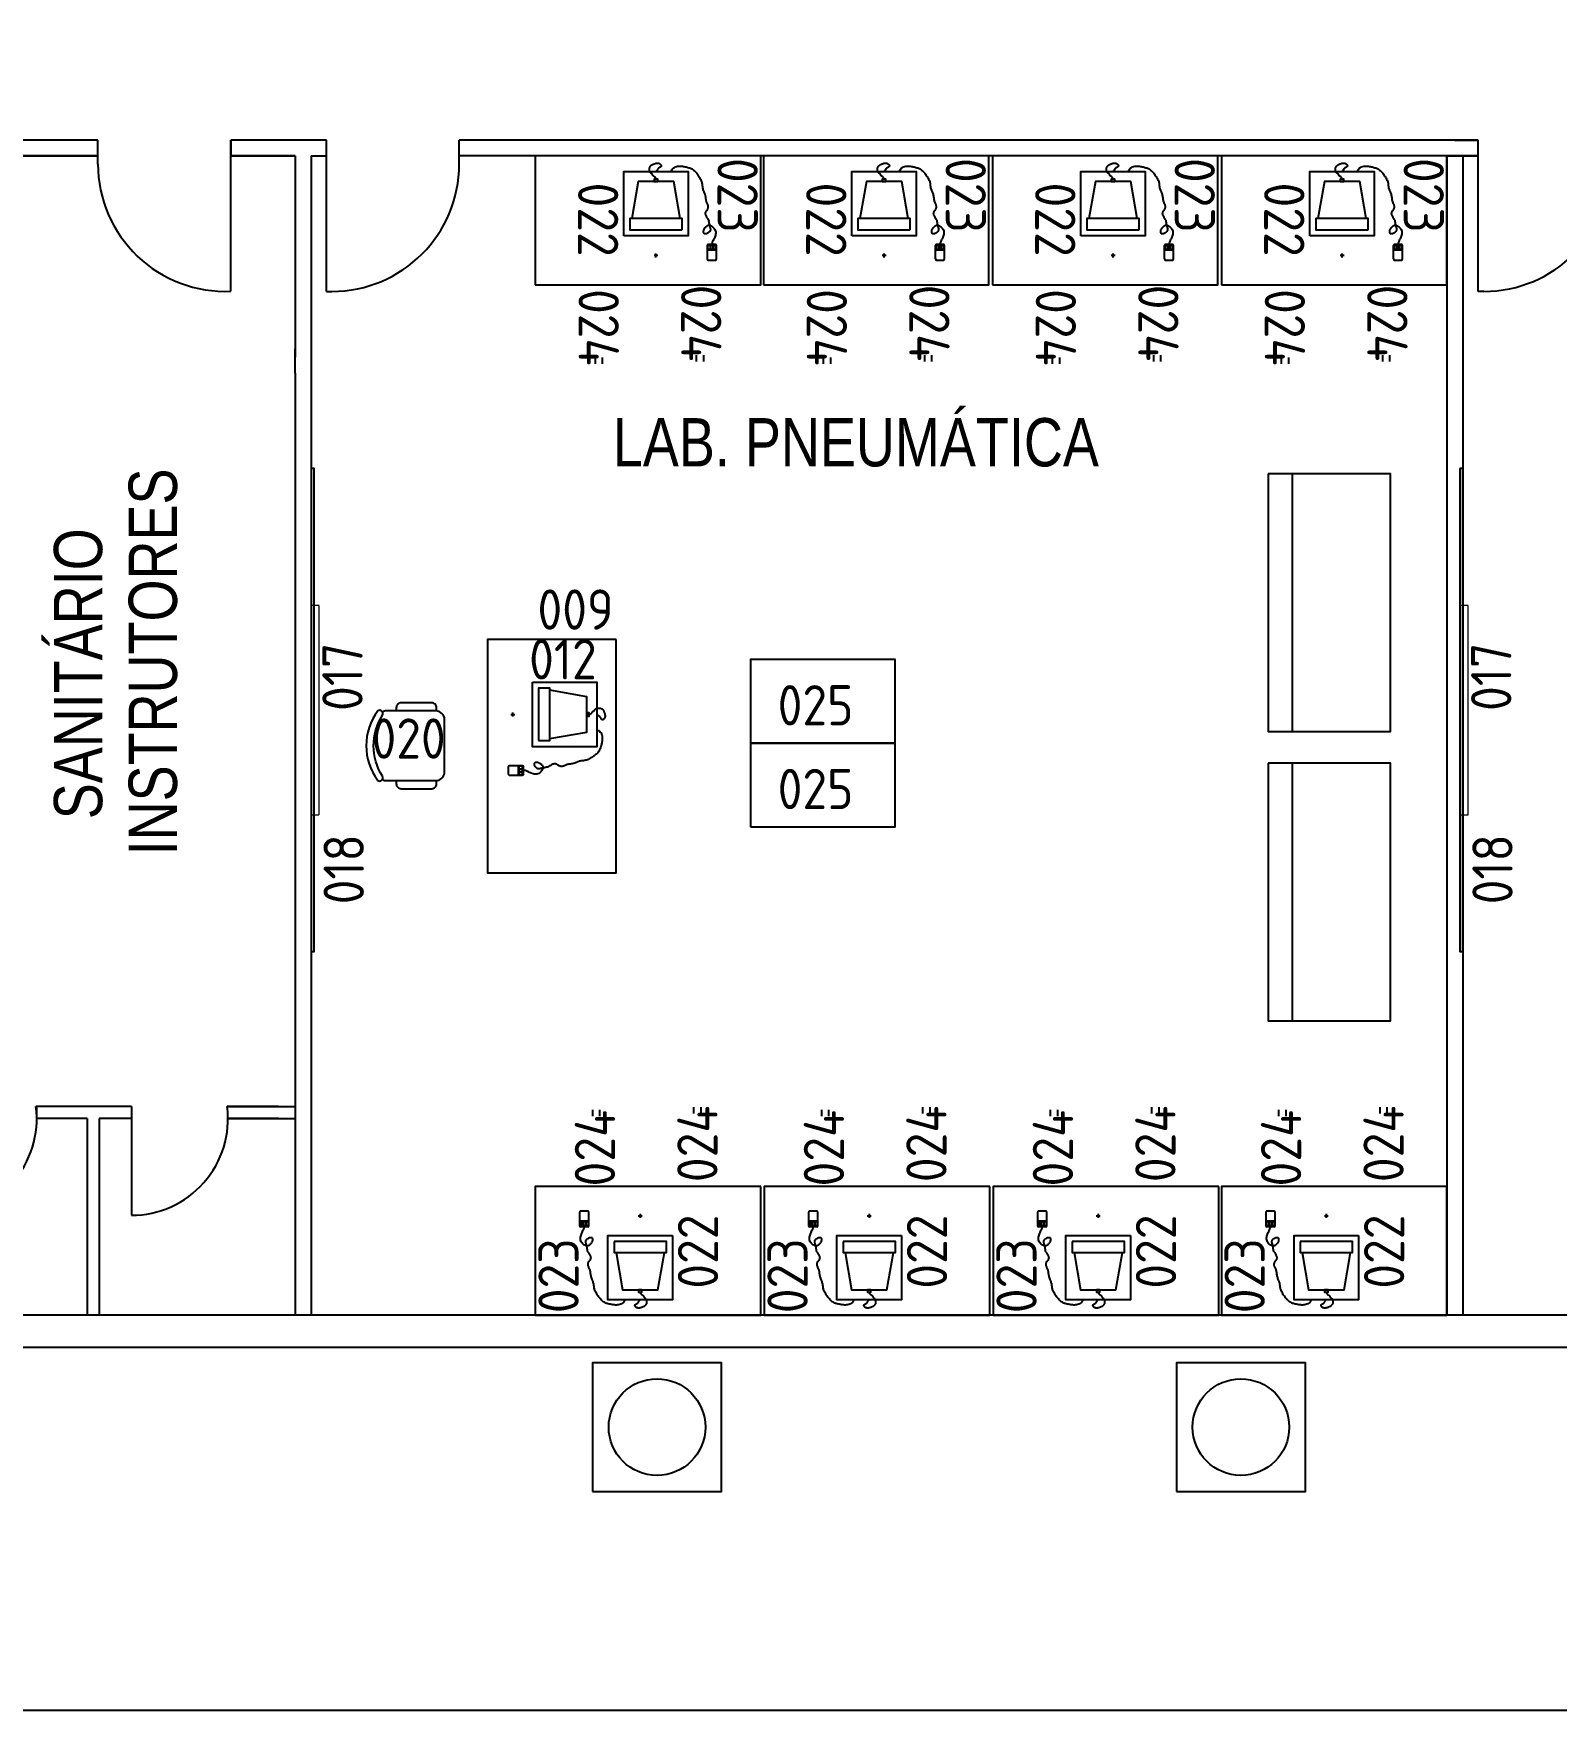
# Model space of a CAD drawing. Header units: millimetres. Extents: x 18768 to 1484868, y -11027 to 520152.
# Drawn here: x 86557 to 96011, y 482623 to 493038 of the extents above; entities that cross this region are included whole.
import ezdxf
from ezdxf.enums import TextEntityAlignment as Align

# ---------------------------------------------------------------- set-up
doc = ezdxf.new("R2010")
doc.units = ezdxf.units.MM
doc.linetypes.add('HIDDEN', pattern=[0.375, 0.25, -0.125])
for name, color, linetype in [('L025-CONTORNO', 7, 'Continuous'), ('L025-IMPLANTAÇÃO', 1, 'Continuous'), ('L025-TEXTO', 7, 'Continuous'), ('L035-ARRANJO-ADQUIRIR', 102, 'Continuous'), ('L035-ARRANJO-EXISTENTE', 180, 'Continuous'), ('L035-TEXTO', 40, 'Continuous'), ('PAREDES', 7, 'Continuous')]:
    doc.layers.add(name, color=color, linetype=linetype)
doc.layers.add('L035-DEMOLIÇÃO', color=40, linetype='Continuous', plot=False)
doc.styles.add('ISO-CP--25', font='isocp.shx', dxfattribs={"height": 250})
doc.styles.get("Standard").update_dxf_attribs({"font": 'arial.ttf'})

# ---------------------------------------------------------------- blocks, each defined once
blk = doc.blocks.new('BL_SENAI_id9300159197')
at = {"layer": 'L025-CONTORNO', "color": 0, "linetype": 'HIDDEN', "lineweight": 9}
blk.add_lwpolyline([(-650, -50), (650, -50), (650, 0), (-650, 0)], close=True, dxfattribs=at)
at = {"layer": 'L025-TEXTO', "lineweight": 9, "style": 'ISO-CP--25'}
blk.add_attdef('rmp_mt_codmaterial', (15, 15), '', height=40, dxfattribs=at)
at = {"layer": 'L025-TEXTO', "lineweight": 9, "style": 'ISO-CP--25', "flags": 1}
for tag in ['rmp_mt_nomeunid', 'rmp_mt_potencia', 'rmp_mt_cod']:
    blk.add_attdef(tag, (15, 15), '', height=40, dxfattribs=at)
blk = doc.blocks.new('BL_SENAI_id9320290690')
at = {"layer": 'L025-CONTORNO', "color": 0}
blk.add_lwpolyline([(-3131, 134), (-131, 134), (-131, 152), (-3131, 152)], close=True, dxfattribs=at)
at = {"layer": 'L025-TEXTO', "style": 'ISO-CP--25'}
blk.add_attdef('rmp_mt_codmaterial', (15, 15), '', height=40, dxfattribs=at)
at = {"layer": 'L025-TEXTO', "style": 'ISO-CP--25', "flags": 1}
for tag in ['rmp_mt_nomeunid', 'rmp_mt_potencia', 'rmp_mt_cod']:
    blk.add_attdef(tag, (15, 15), '', height=40, dxfattribs=at)
blk = doc.blocks.new('BL_SENAI_id9370710520')
at = {"layer": 'L035-ARRANJO-ADQUIRIR', "color": 0}
for p, q in [((499, 247), (499, 164)), ((499, 221), (557, 221)), ((499, 220), (557, 220)), ((502, 247), (502, 224)), ((519, 247), (502, 247)), ((502, 224), (519, 224)), ((550, 253), (506, 253)), ((519, 224), (519, 247)), ((520, 247), (520, 224)), ((536, 247), (520, 247)), ((520, 224), (536, 224)), ((536, 224), (536, 247)), ((538, 247), (538, 224)), ((554, 247), (538, 247)), ((538, 224), (554, 224)), ((554, 224), (554, 247)), ((557, 164), (557, 247)), ((193, 186), (169, 186)), ((181, 174), (181, 198)), ((506, 157), (550, 157))]:
    blk.add_line(p, q, dxfattribs=at)
for points in [[(181, 660), (180, 665), (178, 669), (175, 672), (173, 675), (170, 677), (168, 678), (165, 679), (163, 681), (162, 682), (161, 683), (160, 685), (160, 686), (159, 688), (159, 689), (159, 690), (158, 691), (157, 692), (156, 693), (154, 694), (152, 695), (151, 696), (149, 697), (147, 699), (146, 701), (144, 703), (143, 706), (142, 709), (141, 712), (141, 716), (141, 719), (141, 723), (141, 726), (141, 729), (142, 732), (143, 735), (145, 737), (146, 740), (148, 742), (150, 744), (152, 746), (154, 747), (156, 749), (159, 750), (161, 751), (163, 752), (166, 753), (168, 754), (170, 755), (172, 755), (174, 756), (176, 757), (178, 757), (180, 758), (181, 758), (183, 758), (185, 759), (186, 759), (188, 759), (190, 759), (191, 759), (193, 759), (195, 759), (196, 758), (198, 758), (200, 757), (202, 757), (203, 756), (205, 755), (206, 754), (208, 753), (209, 751), (210, 750), (211, 749), (212, 748), (213, 746), (214, 745), (214, 744), (214, 743), (214, 742), (214, 741), (213, 739), (212, 738), (211, 737), (210, 737), (209, 736), (208, 735), (206, 734), (205, 733), (204, 732), (202, 732), (201, 731), (199, 730), (198, 729), (196, 728), (195, 727), (194, 726), (193, 724), (192, 723), (191, 721), (190, 719), (189, 716), (187, 714), (184, 711), (181, 708)], [(276, 708), (280, 717), (284, 724), (290, 729), (296, 733), (302, 736), (308, 738), (315, 740), (321, 740), (327, 741), (334, 741), (340, 740), (345, 740), (351, 739), (357, 738), (362, 737), (368, 736), (374, 735), (379, 733), (385, 731), (390, 730), (395, 728), (400, 725), (405, 723), (410, 720), (414, 716), (418, 713), (422, 709), (426, 705), (430, 700), (434, 696), (437, 691), (441, 686), (444, 681), (448, 676), (451, 670), (454, 665), (457, 659), (460, 654), (462, 649), (464, 644), (465, 639), (466, 634), (467, 629), (467, 624), (468, 619), (469, 614), (469, 610), (470, 605), (472, 600), (473, 595), (475, 590), (477, 586), (479, 581), (481, 575), (483, 570), (485, 565), (486, 560), (487, 554), (488, 549), (489, 544), (489, 538), (490, 533), (491, 528), (492, 524), (493, 519), (495, 515), (497, 511), (499, 507), (500, 504), (502, 500), (503, 497), (504, 494), (504, 490), (504, 487), (504, 484), (503, 480), (502, 477), (501, 474), (499, 471), (498, 469), (496, 466), (494, 464), (492, 461), (490, 459), (489, 456), (488, 454), (487, 451), (486, 448), (487, 445), (487, 441), (488, 438), (490, 434), (492, 431), (493, 427), (495, 424), (497, 420), (499, 417), (501, 415), (503, 412), (505, 410), (506, 408), (507, 406), (508, 405), (509, 404), (509, 404), (509, 403), (509, 403), (509, 403), (508, 403), (508, 402), (508, 401), (508, 398), (509, 395), (510, 391), (510, 387), (511, 382), (513, 377), (514, 372), (515, 366), (516, 362), (517, 357), (518, 354), (519, 350), (519, 347), (519, 344), (518, 341), (517, 338), (515, 335), (513, 333), (510, 330), (506, 327), (502, 325), (499, 323), (495, 321), (491, 320), (488, 320), (485, 320), (482, 321), (480, 322), (479, 324), (478, 326), (477, 329), (477, 332), (477, 334), (477, 337), (478, 341), (478, 344), (480, 347), (481, 350), (483, 353), (485, 356), (487, 359), (490, 362), (493, 365), (496, 368), (499, 370), (502, 372), (506, 373), (510, 373), (515, 372), (520, 371), (525, 369), (530, 366), (535, 362), (539, 358), (543, 353), (547, 348), (549, 342), (551, 336), (552, 330), (552, 324), (551, 318), (550, 312), (548, 306), (546, 300), (544, 294), (541, 289), (538, 284), (536, 278), (533, 273), (531, 268), (529, 262), (528, 256), (528, 253)], [(331, 415), (291, 645), (71, 645), (31, 415)]]:
    blk.add_lwpolyline(points, dxfattribs=at)
for points in [[(-19, 308), (-19, 708), (381, 708), (381, 308)], [(170, 645), (192, 645), (192, 660), (170, 660)], [(343, 345), (343, 415), (18, 415), (18, 345)]]:
    blk.add_lwpolyline(points, close=True, dxfattribs=at)
for centre, start, end in [((506, 247), 90, 180), ((550, 247), 0, 90), ((506, 164), 180, 270), ((550, 164), 270, 0)]:
    blk.add_arc(centre, 6.72, start, end, dxfattribs=at)
at = {"layer": 'L025-TEXTO', "style": 'ISO-CP--25'}
blk.add_attdef('rmp_mt_codmaterial', (15, 15), '', height=40, dxfattribs=at)
at = {"layer": 'L025-TEXTO', "style": 'ISO-CP--25', "flags": 1}
for tag in ['rmp_mt_nomeunid', 'rmp_mt_potencia', 'rmp_mt_cod']:
    blk.add_attdef(tag, (15, 15), '', height=40, dxfattribs=at)
blk = doc.blocks.new('BL_SENAI_id9320221140')
at = {"layer": 'L025-CONTORNO', "color": 0}
blk.add_lwpolyline([(570, -612), (570, 788), (-230, 788), (-230, -612)], close=True, dxfattribs=at)
at = {"layer": 'L025-TEXTO', "style": 'ISO-CP--25'}
blk.add_attdef('rmp_mt_codmaterial', (15, 15), '', height=40, dxfattribs=at)
at = {"layer": 'L025-TEXTO', "style": 'ISO-CP--25', "flags": 1}
for tag in ['rmp_mt_nomeunid', 'rmp_mt_potencia', 'rmp_mt_cod']:
    blk.add_attdef(tag, (15, 15), '', height=40, dxfattribs=at)
blk = doc.blocks.new('BL_SENAI_id9320210390')
at = {"layer": 'L035-ARRANJO-ADQUIRIR', "color": 0}
for p, q in [((154, -168), (154, -207)), ((199, -168), (199, -207))]:
    blk.add_line(p, q, dxfattribs=at)
at = {"layer": 'L025-TEXTO', "style": 'ISO-CP--25'}
blk.add_attdef('RMP_MT_NOMEUNID', (8, 8), '', height=250, dxfattribs=at)
at = {"layer": 'L025-TEXTO', "style": 'ISO-CP--25', "flags": 1}
for tag in ['RMP_MT_COD', 'RMP_MT_CODMATERIAL', 'RMP_MT_POTENCIA']:
    blk.add_attdef(tag, (8, 8), '', height=250, dxfattribs=at)
blk = doc.blocks.new('BL_SENAI_id9320210400')
at = {"layer": 'L035-ARRANJO-ADQUIRIR', "color": 0}
for points in [[(-690, 550, -0.290756), (-310, 550, 0.829608), (-284, 579, 0.333333), (-716, 579, 0.829608), (-690, 550)], [(-710, 550, 0.129448), (-717, 523), (-717, 219, 0.414214), (-663, 164), (-338, 164, 0.414214), (-284, 219), (-284, 525, 0.120944), (-290, 550)], [(-717, 464), (-737, 464, 0.414214), (-767, 434), (-767, 244, 0.414214), (-737, 214), (-717, 214)], [(-284, 214), (-264, 214, 0.414214), (-234, 244), (-234, 434, 0.414214), (-264, 464), (-284, 464)]]:
    blk.add_lwpolyline(points, format="xyb", dxfattribs=at)
at = {"layer": 'L025-TEXTO', "style": 'ISO-CP--25'}
blk.add_attdef('rmp_mt_codmaterial', (15, 15), '', height=40, dxfattribs=at)
at = {"layer": 'L025-TEXTO', "style": 'ISO-CP--25', "flags": 1}
for tag in ['rmp_mt_nomeunid', 'rmp_mt_potencia', 'rmp_mt_cod']:
    blk.add_attdef(tag, (15, 15), '', height=40, dxfattribs=at)
blk = doc.blocks.new('BL_SENAI_id9370710510')
at = {"layer": 'L035-ARRANJO-ADQUIRIR', "color": 0}
for p, q in [((185, 107), (161, 107)), ((173, 95), (173, 119)), ((491, 168), (491, 85)), ((491, 142), (549, 142)), ((491, 141), (549, 141)), ((495, 168), (495, 145)), ((511, 168), (495, 168)), ((495, 145), (511, 145)), ((542, 174), (498, 174)), ((511, 145), (511, 168)), ((529, 168), (512, 168)), ((512, 168), (512, 145)), ((512, 145), (529, 145)), ((529, 145), (529, 168)), ((530, 168), (530, 145)), ((546, 168), (530, 168)), ((530, 145), (546, 145)), ((546, 145), (546, 168)), ((549, 85), (549, 168)), ((498, 78), (542, 78))]:
    blk.add_line(p, q, dxfattribs=at)
for points in [[(-27, 229), (-27, 629), (373, 629), (373, 229)], [(162, 566), (184, 566), (184, 581), (162, 581)], [(335, 266), (335, 336), (10, 336), (10, 266)]]:
    blk.add_lwpolyline(points, close=True, dxfattribs=at)
for points in [[(173, 581), (172, 586), (170, 590), (168, 593), (165, 596), (162, 598), (160, 599), (158, 600), (156, 602), (154, 603), (153, 604), (152, 606), (152, 607), (152, 609), (151, 610), (151, 611), (150, 612), (149, 613), (148, 614), (146, 615), (145, 616), (143, 617), (141, 618), (139, 620), (138, 622), (136, 624), (135, 627), (134, 630), (133, 633), (133, 637), (133, 640), (133, 644), (133, 647), (134, 650), (134, 653), (135, 656), (137, 658), (138, 661), (140, 663), (142, 665), (144, 667), (146, 668), (148, 670), (151, 671), (153, 672), (156, 673), (158, 674), (160, 675), (162, 676), (164, 676), (166, 677), (168, 678), (170, 678), (172, 679), (174, 679), (175, 679), (177, 680), (179, 680), (180, 680), (182, 680), (183, 680), (185, 680), (187, 680), (189, 679), (190, 679), (192, 678), (194, 678), (195, 677), (197, 676), (199, 675), (200, 674), (201, 672), (203, 671), (204, 670), (205, 669), (205, 667), (206, 666), (206, 665), (206, 664), (206, 663), (206, 662), (205, 660), (205, 659), (204, 658), (203, 658), (201, 657), (200, 656), (199, 655), (197, 654), (196, 653), (194, 653), (193, 652), (191, 651), (190, 650), (189, 649), (187, 648), (186, 647), (185, 645), (184, 644), (183, 642), (182, 640), (181, 637), (179, 635), (176, 632), (173, 629)], [(268, 629), (272, 638), (277, 645), (282, 650), (288, 655), (294, 657), (300, 659), (307, 661), (313, 661), (320, 662), (326, 662), (332, 661), (338, 661), (343, 660), (349, 659), (355, 658), (360, 657), (366, 656), (371, 654), (377, 652), (382, 651), (387, 649), (392, 646), (397, 644), (402, 641), (406, 637), (411, 634), (415, 630), (419, 626), (422, 621), (426, 617), (430, 612), (433, 607), (437, 602), (440, 597), (443, 591), (447, 586), (449, 580), (452, 575), (454, 570), (456, 565), (457, 560), (458, 555), (459, 550), (460, 545), (460, 540), (461, 535), (461, 531), (462, 526), (464, 521), (466, 516), (467, 511), (470, 507), (472, 502), (474, 496), (475, 491), (477, 486), (478, 481), (479, 475), (480, 470), (481, 465), (481, 459), (482, 454), (483, 449), (484, 445), (486, 440), (487, 436), (489, 432), (491, 428), (492, 425), (494, 421), (495, 418), (496, 415), (496, 411), (496, 408), (496, 405), (495, 402), (494, 398), (493, 395), (492, 393), (490, 390), (488, 387), (486, 385), (484, 382), (482, 380), (481, 377), (480, 375), (479, 372), (479, 369), (479, 366), (479, 362), (481, 359), (482, 355), (484, 352), (486, 348), (488, 345), (490, 342), (492, 338), (493, 336), (495, 333), (497, 331), (498, 329), (499, 327), (500, 326), (501, 325), (501, 325), (501, 324), (501, 324), (501, 324), (501, 324), (500, 323), (500, 322), (501, 319), (501, 316), (502, 312), (503, 308), (504, 303), (505, 298), (506, 293), (507, 287), (508, 283), (509, 278), (510, 275), (511, 271), (511, 268), (511, 265), (510, 262), (509, 259), (507, 257), (505, 254), (502, 251), (498, 248), (495, 246), (491, 244), (487, 242), (483, 241), (480, 241), (477, 241), (475, 242), (473, 243), (471, 245), (470, 247), (469, 250), (469, 253), (469, 256), (469, 259), (470, 262), (471, 265), (472, 268), (473, 271), (475, 274), (477, 277), (479, 280), (482, 283), (485, 286), (488, 289), (491, 291), (495, 293), (498, 294), (503, 294), (507, 293), (512, 292), (517, 290), (522, 287), (527, 283), (531, 279), (536, 274), (539, 269), (542, 263), (543, 257), (544, 251), (544, 245), (543, 239), (542, 233), (540, 227), (538, 221), (536, 216), (533, 210), (530, 205), (528, 199), (525, 194), (523, 189), (521, 183), (520, 177), (520, 174)], [(323, 336), (283, 566), (63, 566), (23, 336)]]:
    blk.add_lwpolyline(points, dxfattribs=at)
for centre, start, end in [((498, 168), 90, 180), ((542, 168), 0, 90), ((498, 85), 180, 270), ((542, 85), 270, 0)]:
    blk.add_arc(centre, 6.72, start, end, dxfattribs=at)
at = {"layer": 'L025-TEXTO', "style": 'ISO-CP--25'}
blk.add_attdef('rmp_mt_codmaterial', (15, 15), '', height=40, dxfattribs=at)
at = {"layer": 'L025-TEXTO', "style": 'ISO-CP--25', "flags": 1}
for tag in ['rmp_mt_nomeunid', 'rmp_mt_potencia', 'rmp_mt_cod']:
    blk.add_attdef(tag, (15, 15), '', height=40, dxfattribs=at)
blk = doc.blocks.new('BL_SENAI_id9320220810')
at = {"layer": 'L025-CONTORNO', "color": 0}
blk.add_lwpolyline([(-688, 238), (112, 238), (112, 1688), (-688, 1688)], close=True, dxfattribs=at)
at = {"layer": 'L025-TEXTO', "style": 'ISO-CP--25'}
blk.add_attdef('rmp_mt_codmaterial', (15, 15), '', height=40, dxfattribs=at)
at = {"layer": 'L025-TEXTO', "style": 'ISO-CP--25', "flags": 1}
for tag in ['rmp_mt_nomeunid', 'rmp_mt_potencia', 'rmp_mt_cod']:
    blk.add_attdef(tag, (15, 15), '', height=40, dxfattribs=at)
blk = doc.blocks.new('BL_SENAI_id9320230440')
at = {"layer": 'L035-ARRANJO-ADQUIRIR', "color": 0}
blk.add_lwpolyline([(0, 520), (-900, 520), (-900, 0), (0, 0)], close=True, dxfattribs=at)
at = {"layer": 'L025-TEXTO', "style": 'ISO-CP--25'}
blk.add_attdef('rmp_mt_codmaterial', (15, 15), '', height=40, dxfattribs=at)
at = {"layer": 'L025-TEXTO', "style": 'ISO-CP--25', "flags": 1}
for tag in ['rmp_mt_nomeunid', 'rmp_mt_potencia', 'rmp_mt_cod']:
    blk.add_attdef(tag, (15, 15), '', height=40, dxfattribs=at)

msp = doc.modelspace()

# ---------------------------------------------------------------- linework, layer by layer
at = {"layer": 'DEFPOINTS'}
for p, q in [((87782.038, 492376.757), (87782.038, 492277.757)), ((88374.579, 492376.757), (87782.038, 492376.757)), ((89199.579, 492226.757), (89199.579, 492376.757)), ((95380.615, 492376.757), (95525.594, 492376.757)), ((87782.038, 492277.757), (88182.038, 492277.757)), ((88281.038, 492277.757), (88374.579, 492277.757)), ((95331.327, 492277.757), (95525.594, 492277.757)), ((88374.579, 491436.757), (88409.579, 491436.757)), ((95560.594, 491436.757), (95525.594, 491436.757)), ((88181.194, 490929.511), (88181.194, 491079.511)), ((87759.499, 486373.696), (88182.038, 486373.696)), ((87764.205, 486298.696), (88182.038, 486298.696))]:
    msp.add_line(p, q, dxfattribs=at)
at = {"layer": 'L025-IMPLANTAÇÃO', "linetype": 'Continuous'}
msp.add_line((84831.731, 492277.757), (86957.038, 492277.757), dxfattribs=at)
at = {"layer": 'L035-ARRANJO-ADQUIRIR'}
for points in [[(90027.426, 483982.806), (90827.426, 483982.806), (90827.426, 484782.806), (90027.426, 484782.806)], [(93652.209, 483982.806), (94452.209, 483982.806), (94452.209, 484782.806), (93652.209, 484782.806)]]:
    msp.add_lwpolyline(points, close=True, dxfattribs=at)
for centre in [(90427.426, 484382.806), (94052.209, 484382.806)]:
    msp.add_circle(centre, 300, dxfattribs=at)
at = {"layer": 'L035-ARRANJO-EXISTENTE'}
for p, q in [((94370.982, 490303.127), (94370.982, 488703.127)), ((94370.982, 488507.235), (94370.982, 486907.235))]:
    msp.add_line(p, q, dxfattribs=at)
for points in [[(94220.982, 490303.127), (94220.982, 488703.127), (94980.982, 488703.127), (94980.982, 490303.127)], [(94220.982, 488507.235), (94220.982, 486907.235), (94980.982, 486907.235), (94980.982, 488507.235)]]:
    msp.add_lwpolyline(points, close=True, dxfattribs=at)
at = {"layer": 'L035-DEMOLIÇÃO', "linetype": 'ByBlock', "lineweight": -2}
msp.add_lwpolyline([(110666.616, 482623.169), (18768.335, 482623.169), (18768.335, 520151.762), (110666.616, 520151.762)], close=True, dxfattribs=at)
at = {"layer": 'PAREDES'}
for p, q in [((86957.038, 492376.757), (77984.479, 492376.757)), ((86957.038, 492226.757), (86957.038, 492376.757)), ((87782.038, 491437.533), (87782.038, 492376.757)), ((88231.327, 492376.757), (87782.038, 492376.757)), ((88231.327, 492376.757), (87782.038, 492376.757)), ((88374.579, 491436.757), (88374.579, 492376.757)), ((95525.594, 492376.757), (89199.579, 492376.757)), ((95525.594, 491436.757), (95525.594, 492376.757)), ((86957.038, 492277.757), (77984.479, 492277.757)), ((88182.038, 492277.757), (87782.038, 492277.757)), ((88182.038, 492277.757), (87782.038, 492277.757)), ((88182.038, 492277.757), (88182.038, 491027.757)), ((88281.038, 492277.757), (88281.038, 485077.757)), ((95525.594, 492277.757), (89199.579, 492277.757)), ((95331.327, 492277.757), (95331.327, 485077.757)), ((95331.327, 492277.757), (95331.327, 485077.757)), ((95430.327, 492277.757), (95430.327, 485077.757)), ((95430.327, 492277.757), (95430.327, 485077.757)), ((88182.038, 490928.757), (88182.038, 485077.757)), ((87164.205, 486373.696), (86571.999, 486373.696)), ((86576.705, 486298.696), (86576.705, 486373.696)), ((87164.205, 486373.696), (87164.205, 485698.696)), ((88076.705, 486373.696), (87759.499, 486373.696)), ((86889.205, 486298.696), (86576.705, 486298.696)), ((86889.205, 486298.696), (86889.205, 485077.757)), ((86964.205, 486298.696), (86964.205, 485077.757)), ((87164.205, 486298.696), (86964.205, 486298.696)), ((88076.705, 486298.696), (87764.205, 486298.696)), ((95079.615, 485077.757), (78130.028, 485077.757)), ((109879.615, 485077.757), (95079.615, 485077.757)), ((109879.615, 485077.757), (95079.615, 485077.757)), ((95079.615, 484877.757), (78122.38, 484877.757)), ((110079.615, 484877.757), (95079.615, 484877.757)), ((110079.615, 484877.757), (95079.615, 484877.757)), ((110079.615, 484877.757), (95079.615, 484877.757))]:
    msp.add_line(p, q, dxfattribs=at)
for centre, radius, start, end in [((87747.038, 492226.757), 790, 180, 272.5392518), ((88409.579, 492226.757), 790, 270, 0), ((95560.594, 492226.757), 790, 270, 0), ((85976.705, 486298.696), 600, 270, 7.1807558), ((87164.205, 486298.696), 600, 270, 7.1807558)]:
    msp.add_arc(centre, radius, start, end, dxfattribs=at)

# ---------------------------------------------------------------- block references
at = {"layer": 'L035-ARRANJO-ADQUIRIR'}
ref = msp.add_blockref('BL_SENAI_id9320221140', (90283.813, 492047.757), dxfattribs=dict(at, rotation=270))
ref.add_attrib('rmp_mt_codmaterial', '023', dxfattribs={"layer": 'L025-TEXTO', "height": 250, "rotation": 270, "style": 'ISO-CP--25'}).set_placement((90928.064, 492032.757), align=Align.MIDDLE)
ref = msp.add_blockref('BL_SENAI_id9370710520', (90239.781, 491473.983), dxfattribs=at)
ref.add_attrib('rmp_mt_codmaterial', '022', dxfattribs={"layer": 'L025-TEXTO', "height": 250, "rotation": 270, "style": 'ISO-CP--25'}).set_placement((90061.99, 491882.58), align=Align.MIDDLE)
ref = msp.add_blockref('BL_SENAI_id9320221140', (91700.125, 492047.757), dxfattribs=dict(at, rotation=270))
ref.add_attrib('rmp_mt_codmaterial', '023', dxfattribs={"layer": 'L025-TEXTO', "height": 250, "rotation": 270, "style": 'ISO-CP--25'}).set_placement((92344.376, 492032.757), align=Align.MIDDLE)
ref = msp.add_blockref('BL_SENAI_id9370710520', (91656.093, 491473.983), dxfattribs=at)
ref.add_attrib('rmp_mt_codmaterial', '022', dxfattribs={"layer": 'L025-TEXTO', "height": 250, "rotation": 270, "style": 'ISO-CP--25'}).set_placement((91478.302, 491882.58), align=Align.MIDDLE)
ref = msp.add_blockref('BL_SENAI_id9320221140', (93121.726, 492047.757), dxfattribs=dict(at, rotation=270))
ref.add_attrib('rmp_mt_codmaterial', '023', dxfattribs={"layer": 'L025-TEXTO', "height": 250, "rotation": 270, "style": 'ISO-CP--25'}).set_placement((93765.977, 492032.757), align=Align.MIDDLE)
ref = msp.add_blockref('BL_SENAI_id9370710520', (93077.694, 491473.983), dxfattribs=at)
ref.add_attrib('rmp_mt_codmaterial', '022', dxfattribs={"layer": 'L025-TEXTO', "height": 250, "rotation": 270, "style": 'ISO-CP--25'}).set_placement((92899.903, 491882.58), align=Align.MIDDLE)
ref = msp.add_blockref('BL_SENAI_id9320221140', (94543.327, 492047.757), dxfattribs=dict(at, rotation=270))
ref.add_attrib('rmp_mt_codmaterial', '023', dxfattribs={"layer": 'L025-TEXTO', "height": 250, "rotation": 270, "style": 'ISO-CP--25'}).set_placement((95187.577, 492032.757), align=Align.MIDDLE)
ref = msp.add_blockref('BL_SENAI_id9370710520', (94499.294, 491473.983), dxfattribs=at)
ref.add_attrib('rmp_mt_codmaterial', '022', dxfattribs={"layer": 'L025-TEXTO', "height": 250, "rotation": 270, "style": 'ISO-CP--25'}).set_placement((94321.503, 491882.58), align=Align.MIDDLE)
ref = msp.add_blockref('BL_SENAI_id9320210390', (89888.489, 491193.086), dxfattribs=at)
ref.add_attrib('RMP_MT_NOMEUNID', '024', dxfattribs={"layer": 'L025-TEXTO', "height": 250, "rotation": 270, "style": 'ISO-CP--25'}).set_placement((90065.948, 491213.254), align=Align.MIDDLE)
ref = msp.add_blockref('BL_SENAI_id9320210390', (90516.693, 491208.705), dxfattribs=at)
ref.add_attrib('RMP_MT_NOMEUNID', '024', dxfattribs={"layer": 'L025-TEXTO', "height": 250, "rotation": 270, "style": 'ISO-CP--25'}).set_placement((90702.179, 491240.123), align=Align.MIDDLE)
ref = msp.add_blockref('BL_SENAI_id9320210390', (91304.802, 491193.086), dxfattribs=at)
ref.add_attrib('RMP_MT_NOMEUNID', '024', dxfattribs={"layer": 'L025-TEXTO', "height": 250, "rotation": 270, "style": 'ISO-CP--25'}).set_placement((91482.261, 491213.254), align=Align.MIDDLE)
ref = msp.add_blockref('BL_SENAI_id9320210390', (91933.005, 491208.705), dxfattribs=at)
ref.add_attrib('RMP_MT_NOMEUNID', '024', dxfattribs={"layer": 'L025-TEXTO', "height": 250, "rotation": 270, "style": 'ISO-CP--25'}).set_placement((92118.491, 491240.123), align=Align.MIDDLE)
ref = msp.add_blockref('BL_SENAI_id9320210390', (92726.402, 491193.086), dxfattribs=at)
ref.add_attrib('RMP_MT_NOMEUNID', '024', dxfattribs={"layer": 'L025-TEXTO', "height": 250, "rotation": 270, "style": 'ISO-CP--25'}).set_placement((92903.861, 491213.254), align=Align.MIDDLE)
ref = msp.add_blockref('BL_SENAI_id9320210390', (93354.606, 491208.705), dxfattribs=at)
ref.add_attrib('RMP_MT_NOMEUNID', '024', dxfattribs={"layer": 'L025-TEXTO', "height": 250, "rotation": 270, "style": 'ISO-CP--25'}).set_placement((93540.092, 491240.123), align=Align.MIDDLE)
ref = msp.add_blockref('BL_SENAI_id9320210390', (94148.003, 491193.086), dxfattribs=at)
ref.add_attrib('RMP_MT_NOMEUNID', '024', dxfattribs={"layer": 'L025-TEXTO', "height": 250, "rotation": 270, "style": 'ISO-CP--25'}).set_placement((94325.462, 491213.254), align=Align.MIDDLE)
ref = msp.add_blockref('BL_SENAI_id9320210390', (94776.207, 491208.705), dxfattribs=at)
ref.add_attrib('RMP_MT_NOMEUNID', '024', dxfattribs={"layer": 'L025-TEXTO', "height": 250, "rotation": 270, "style": 'ISO-CP--25'}).set_placement((94961.692, 491240.123), align=Align.MIDDLE)
ref = msp.add_blockref('BL_SENAI_id9320290690', (88146.648, 487205.555), dxfattribs=dict(at, rotation=270))
ref.add_attrib('rmp_mt_codmaterial', '018', dxfattribs={"layer": 'L025-TEXTO', "height": 250, "rotation": 90, "style": 'ISO-CP--25'}).set_placement((88482.303, 487847.613), align=Align.MIDDLE)
ref = msp.add_blockref('BL_SENAI_id9320290690', (95277.937, 487205.555), dxfattribs=dict(at, rotation=270))
ref.add_attrib('rmp_mt_codmaterial', '018', dxfattribs={"layer": 'L025-TEXTO', "height": 250, "rotation": 90, "style": 'ISO-CP--25'}).set_placement((95613.591, 487847.613), align=Align.MIDDLE)
ref = msp.add_blockref('BL_SENAI_id9320220810', (89486.246, 489512.782), dxfattribs=dict(at, rotation=180))
ref.add_attrib('rmp_mt_codmaterial', '009', dxfattribs={"layer": 'L025-TEXTO', "height": 250, "style": 'ISO-CP--25'}).set_placement((89921.677, 489335.635), align=Align.CENTER)
ref = msp.add_blockref('BL_SENAI_id9300159197', (88281.038, 488836.489), dxfattribs=dict(at, rotation=90))
ref.add_attrib('rmp_mt_codmaterial', '017', dxfattribs={"layer": 'L025-TEXTO', "lineweight": 9, "height": 250, "rotation": 90, "style": 'ISO-CP--25'}).set_placement((88474.704, 489042.576), align=Align.MIDDLE)
ref = msp.add_blockref('BL_SENAI_id9300159197', (95412.327, 488836.489), dxfattribs=dict(at, rotation=90))
ref.add_attrib('rmp_mt_codmaterial', '017', dxfattribs={"layer": 'L025-TEXTO', "lineweight": 9, "height": 250, "rotation": 90, "style": 'ISO-CP--25'}).set_placement((95605.993, 489042.576), align=Align.MIDDLE)
ref = msp.add_blockref('BL_SENAI_id9370710510', (89425.278, 488981.979), dxfattribs=dict(at, rotation=270))
ref.add_attrib('rmp_mt_codmaterial', '012', dxfattribs={"layer": 'L025-TEXTO', "height": 250, "style": 'ISO-CP--25'}).set_placement((89843.156, 489151.561), align=Align.MIDDLE)
ref = msp.add_blockref('BL_SENAI_id9320230440', (91006.815, 489150.471), dxfattribs=dict(at, rotation=180))
ref.add_attrib('rmp_mt_codmaterial', '025', dxfattribs={"layer": 'L025-TEXTO', "height": 250, "style": 'ISO-CP--25'}).set_placement((91411.362, 488866.153), align=Align.MIDDLE)
ref = msp.add_blockref('BL_SENAI_id9320210400', (89272.847, 489114.986), dxfattribs=dict(at, rotation=90))
ref.add_attrib('rmp_mt_codmaterial', '020', dxfattribs={"layer": 'L025-TEXTO', "height": 250, "style": 'ISO-CP--25'}).set_placement((88885.284, 488659.556), align=Align.MIDDLE)
ref = msp.add_blockref('BL_SENAI_id9320230440', (91006.815, 488630.471), dxfattribs=dict(at, rotation=180))
ref.add_attrib('rmp_mt_codmaterial', '025', dxfattribs={"layer": 'L025-TEXTO', "height": 250, "style": 'ISO-CP--25'}).set_placement((91411.362, 488346.153), align=Align.MIDDLE)
ref = msp.add_blockref('BL_SENAI_id9320210390', (90226.933, 486146.81), dxfattribs=dict(at, rotation=180))
ref.add_attrib('RMP_MT_NOMEUNID', '024', dxfattribs={"layer": 'L025-TEXTO', "height": 250, "rotation": 90, "style": 'ISO-CP--25'}).set_placement((90041.447, 486115.391), align=Align.MIDDLE)
ref = msp.add_blockref('BL_SENAI_id9320210390', (90855.137, 486162.428), dxfattribs=dict(at, rotation=180))
ref.add_attrib('RMP_MT_NOMEUNID', '024', dxfattribs={"layer": 'L025-TEXTO', "height": 250, "rotation": 90, "style": 'ISO-CP--25'}).set_placement((90677.678, 486142.261), align=Align.MIDDLE)
ref = msp.add_blockref('BL_SENAI_id9320210390', (91648.534, 486146.81), dxfattribs=dict(at, rotation=180))
ref.add_attrib('RMP_MT_NOMEUNID', '024', dxfattribs={"layer": 'L025-TEXTO', "height": 250, "rotation": 90, "style": 'ISO-CP--25'}).set_placement((91463.048, 486115.391), align=Align.MIDDLE)
ref = msp.add_blockref('BL_SENAI_id9320210390', (92276.737, 486162.428), dxfattribs=dict(at, rotation=180))
ref.add_attrib('RMP_MT_NOMEUNID', '024', dxfattribs={"layer": 'L025-TEXTO', "height": 250, "rotation": 90, "style": 'ISO-CP--25'}).set_placement((92099.278, 486142.261), align=Align.MIDDLE)
ref = msp.add_blockref('BL_SENAI_id9320210390', (93070.134, 486146.81), dxfattribs=dict(at, rotation=180))
ref.add_attrib('RMP_MT_NOMEUNID', '024', dxfattribs={"layer": 'L025-TEXTO', "height": 250, "rotation": 90, "style": 'ISO-CP--25'}).set_placement((92884.649, 486115.391), align=Align.MIDDLE)
ref = msp.add_blockref('BL_SENAI_id9320210390', (93698.338, 486162.428), dxfattribs=dict(at, rotation=180))
ref.add_attrib('RMP_MT_NOMEUNID', '024', dxfattribs={"layer": 'L025-TEXTO', "height": 250, "rotation": 90, "style": 'ISO-CP--25'}).set_placement((93520.879, 486142.261), align=Align.MIDDLE)
ref = msp.add_blockref('BL_SENAI_id9320210390', (94486.447, 486146.81), dxfattribs=dict(at, rotation=180))
ref.add_attrib('RMP_MT_NOMEUNID', '024', dxfattribs={"layer": 'L025-TEXTO', "height": 250, "rotation": 90, "style": 'ISO-CP--25'}).set_placement((94300.961, 486115.391), align=Align.MIDDLE)
ref = msp.add_blockref('BL_SENAI_id9320210390', (95114.65, 486162.428), dxfattribs=dict(at, rotation=180))
ref.add_attrib('RMP_MT_NOMEUNID', '024', dxfattribs={"layer": 'L025-TEXTO', "height": 250, "rotation": 90, "style": 'ISO-CP--25'}).set_placement((94937.191, 486142.261), align=Align.MIDDLE)
ref = msp.add_blockref('BL_SENAI_id9320221140', (90459.813, 485307.757), dxfattribs=dict(at, rotation=89.99999999999999))
ref.add_attrib('rmp_mt_codmaterial', '023', dxfattribs={"layer": 'L025-TEXTO', "height": 250, "rotation": 90, "style": 'ISO-CP--25'}).set_placement((89815.562, 485322.757), align=Align.MIDDLE)
ref = msp.add_blockref('BL_SENAI_id9320221140', (91881.414, 485307.757), dxfattribs=dict(at, rotation=89.99999999999999))
ref.add_attrib('rmp_mt_codmaterial', '023', dxfattribs={"layer": 'L025-TEXTO', "height": 250, "rotation": 90, "style": 'ISO-CP--25'}).set_placement((91237.163, 485322.757), align=Align.MIDDLE)
ref = msp.add_blockref('BL_SENAI_id9320221140', (93303.014, 485307.757), dxfattribs=dict(at, rotation=89.99999999999999))
ref.add_attrib('rmp_mt_codmaterial', '023', dxfattribs={"layer": 'L025-TEXTO', "height": 250, "rotation": 90, "style": 'ISO-CP--25'}).set_placement((92658.763, 485322.757), align=Align.MIDDLE)
ref = msp.add_blockref('BL_SENAI_id9320221140', (94719.327, 485307.757), dxfattribs=dict(at, rotation=89.99999999999999))
ref.add_attrib('rmp_mt_codmaterial', '023', dxfattribs={"layer": 'L025-TEXTO', "height": 250, "rotation": 90, "style": 'ISO-CP--25'}).set_placement((94075.076, 485322.757), align=Align.MIDDLE)
ref = msp.add_blockref('BL_SENAI_id9370710520', (90503.845, 485881.531), dxfattribs=dict(at, rotation=180))
ref.add_attrib('rmp_mt_codmaterial', '022', dxfattribs={"layer": 'L025-TEXTO', "height": 250, "rotation": 90, "style": 'ISO-CP--25'}).set_placement((90681.636, 485472.935), align=Align.MIDDLE)
ref = msp.add_blockref('BL_SENAI_id9370710520', (91925.446, 485881.531), dxfattribs=dict(at, rotation=180))
ref.add_attrib('rmp_mt_codmaterial', '022', dxfattribs={"layer": 'L025-TEXTO', "height": 250, "rotation": 90, "style": 'ISO-CP--25'}).set_placement((92103.237, 485472.935), align=Align.MIDDLE)
ref = msp.add_blockref('BL_SENAI_id9370710520', (93347.046, 485881.531), dxfattribs=dict(at, rotation=180))
ref.add_attrib('rmp_mt_codmaterial', '022', dxfattribs={"layer": 'L025-TEXTO', "height": 250, "rotation": 90, "style": 'ISO-CP--25'}).set_placement((93524.837, 485472.935), align=Align.MIDDLE)
ref = msp.add_blockref('BL_SENAI_id9370710520', (94763.359, 485881.531), dxfattribs=dict(at, rotation=180))
ref.add_attrib('rmp_mt_codmaterial', '022', dxfattribs={"layer": 'L025-TEXTO', "height": 250, "rotation": 90, "style": 'ISO-CP--25'}).set_placement((94941.15, 485472.935), align=Align.MIDDLE)

# ---------------------------------------------------------------- texts
at = {"layer": 'L035-TEXTO', "width": 0.8}
msp.add_text('LAB. PNEUMÁTICA', height=300, dxfattribs=at).set_placement((90152.971, 490349.533))
for s, p in [('INSTRUTORES', (87447.416, 487934.02)), ('SANITÁRIO', (86983.17, 488158.26))]:
    msp.add_text(s, height=300, rotation=90, dxfattribs=at).set_placement(p)

doc.saveas('drawing.dxf')
